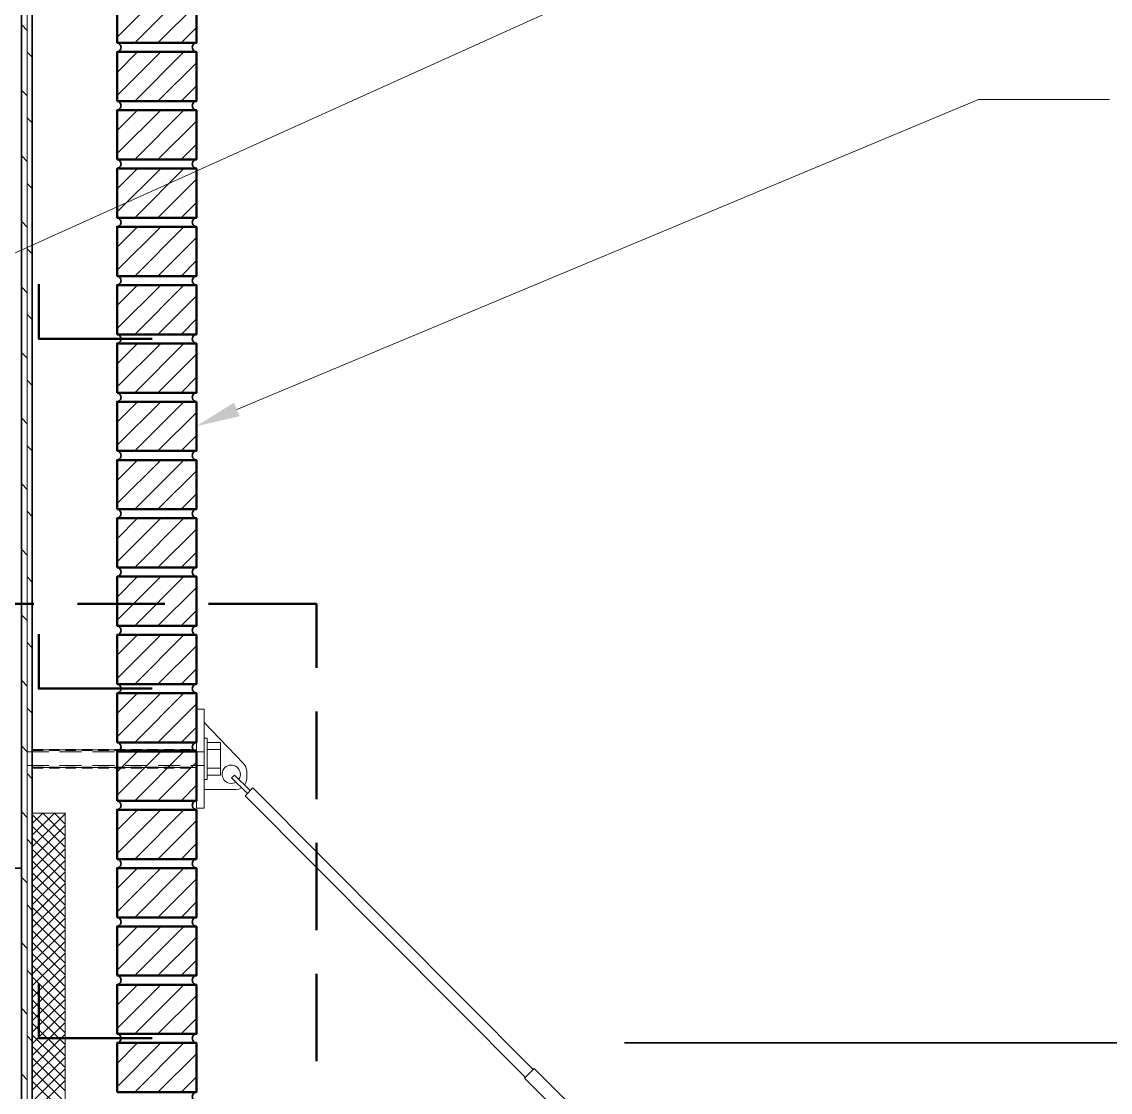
# Model space of a CAD drawing. Header units: inches. Extents: x 5 to 516, y -193 to 129.
# Drawn here: x 49.547 to 53.696, y -177.749 to -173.669 of the extents above; entities that cross this region are included whole.
import ezdxf

# ---------------------------------------------------------------- set-up
doc = ezdxf.new("R2010")
doc.units = ezdxf.units.IN
doc.header["$MEASUREMENT"] = 0
doc.layers.add('PDF7_Geometry', color=7, linetype='Continuous')
doc.layers.add('PDF7_Solid Fills', color=7, linetype='Continuous')

msp = doc.modelspace()

# ---------------------------------------------------------------- hatches: boundary and pattern name
at = {"layer": 'PDF7_Solid Fills', "transparency": 33554559}
h = msp.add_hatch(color=256, dxfattribs=at)
h.paths.add_polyline_path([(49.5935534, -190.8846732), (49.5879978, -189.5746731), (49.5879978, -190.8891177), (49.8679977, -190.8891177), (49.8702199, -190.8846734), (49.9935527, -190.8846734), (49.9935527, -190.8791178), (49.8668867, -190.8791178), (49.8646645, -190.8846734)])
h.paths.add_polyline_path([(49.5935532, -189.5757854), (49.5924421, -172.2280057), (49.5924421, -189.5757854)])
for points in [[(49.5868867, -176.4402275), (49.5868867, -176.4480053), (49.629109, -176.4480061), (49.629109, -176.4402275)], [(49.6502198, -176.4402275), (49.6502198, -176.4480053), (49.6913309, -176.4480061), (49.6913309, -176.4402275)], [(49.7124417, -176.4402275), (49.7124417, -176.4480053), (49.7535528, -176.4480061), (49.7535528, -176.4402275)], [(49.7746637, -176.4402275), (49.7746637, -176.4480053), (49.8168859, -176.4480061), (49.8168859, -176.4402275)], [(49.8368868, -176.4402275), (49.8368868, -176.4480053), (49.879109, -176.4480061), (49.879109, -176.4402275)], [(49.9002198, -176.4402275), (49.9002198, -176.4480053), (49.9413309, -176.4480061), (49.9413309, -176.4402275)], [(49.9624417, -176.4402275), (49.9624417, -176.4480053), (50.004664, -176.4480061), (50.004664, -176.4402275)], [(50.0246637, -176.4402275), (50.0246637, -176.4480053), (50.0668859, -176.4480061), (50.0668859, -176.4402275)], [(50.0879978, -176.4402275), (50.0879978, -176.4480053), (50.129109, -176.4480061), (50.129109, -176.4402275)], [(50.1502198, -176.4402275), (50.1502198, -176.4480053), (50.1913309, -176.4480061), (50.1913309, -176.4402275)], [(49.5868867, -176.5080059), (49.5868867, -176.5157837), (49.629109, -176.5157834), (49.629109, -176.5080059)], [(49.6502198, -176.5080059), (49.6502198, -176.5157837), (49.6913309, -176.5157834), (49.6913309, -176.5080059)], [(49.7124417, -176.5080059), (49.7124417, -176.5157837), (49.7535528, -176.5157834), (49.7535528, -176.5080059)], [(49.7746637, -176.5080059), (49.7746637, -176.5157837), (49.8168859, -176.5157834), (49.8168859, -176.5080059)], [(49.8368868, -176.5080059), (49.8368868, -176.5157837), (49.879109, -176.5157834), (49.879109, -176.5080059)], [(49.9002198, -176.5080059), (49.9002198, -176.5157837), (49.9413309, -176.5157834), (49.9413309, -176.5080059)], [(49.9624417, -176.5080059), (49.9624417, -176.5157837), (50.004664, -176.5157834), (50.004664, -176.5080059)], [(50.0246637, -176.5080059), (50.0246637, -176.5157837), (50.0668859, -176.5157834), (50.0668859, -176.5080059)], [(50.0879978, -176.5080059), (50.0879978, -176.5157837), (50.129109, -176.5157834), (50.129109, -176.5080059)], [(50.1502198, -176.5080059), (50.1502198, -176.5157837), (50.1913309, -176.5157834), (50.1913309, -176.5080059)]]:
    msp.add_hatch(color=256, dxfattribs=at).paths.add_polyline_path(points)

# ---------------------------------------------------------------- linework, layer by layer
at = {"layer": 'PDF7_Geometry', "lineweight": 35}
msp.add_lwpolyline([(49.545775, -172.2280057), (49.545775, -190.8946738), (49.5868862, -190.8946738), (49.5868862, -172.2280057)], close=True, dxfattribs=at)
at = {"layer": 'PDF7_Geometry', "lineweight": 15}
for points in [[(49.5679975, -190.8946733), (49.5679975, -172.2280051)], [(49.1124423, -174.7335601), (53.1935539, -172.8913377), (53.6935539, -172.8913377)], [(49.9102194, -173.7268936), (50.0768861, -173.561338)], [(49.9779978, -173.7491172), (50.1646645, -173.5613394)], [(50.0657754, -173.7491172), (50.2124421, -173.6024505)], [(49.5679975, -173.701338), (49.5468864, -173.6802269)], [(50.1546641, -173.7491172), (50.2124418, -173.6902283)], [(49.5868867, -173.8035606), (49.5679979, -173.7846717)], [(49.9102194, -173.9491159), (50.0768861, -173.7835603)], [(49.9102194, -173.8613383), (49.9879972, -173.7835605)], [(49.9779978, -173.9713394), (50.1646645, -173.7835616)], [(50.0657754, -173.9713394), (50.2124421, -173.8246728)], [(49.5679975, -173.951338), (49.5468864, -173.9302269)], [(50.1546641, -173.9713394), (50.2124418, -173.9124505)], [(50.3668867, -175.1468947), (53.1935536, -173.9646724), (53.6935536, -173.9646724)], [(49.9102194, -174.1713381), (50.0768861, -174.0057825)], [(49.9102194, -174.0835605), (49.9879972, -174.0057827)], [(49.9779978, -174.1935617), (50.1646645, -174.0057839)], [(49.5868867, -174.0535606), (49.5679979, -174.0346717)], [(50.0657754, -174.1935617), (50.2124421, -174.046895)], [(50.1546641, -174.1935617), (50.2124418, -174.1346728)], [(49.5679975, -174.201338), (49.5468864, -174.1802269)], [(49.9102194, -174.3935603), (50.0768861, -174.2280048)], [(49.9102194, -174.3057827), (49.9879972, -174.2280049)], [(49.9779978, -174.4157839), (50.1646645, -174.2280061)], [(50.0657754, -174.4157839), (50.2124421, -174.2691172)], [(49.5868867, -174.3035606), (49.5679979, -174.2846717)], [(50.1546641, -174.4157839), (50.2124418, -174.356895)], [(49.5679975, -174.451338), (49.5468864, -174.4302269)], [(49.9102194, -174.6157826), (50.0768861, -174.450227)], [(49.9102194, -174.528005), (49.9879972, -174.4502272)], [(49.9779978, -174.6380062), (50.1646645, -174.4502284)], [(50.0657754, -174.6380062), (50.2124421, -174.4913395)], [(49.5868867, -174.5535606), (49.5679979, -174.5346717)], [(50.1546641, -174.6380062), (50.2124418, -174.5791173)], [(49.5679975, -174.701338), (49.5468864, -174.6802269)], [(49.9102194, -174.8380048), (50.0768861, -174.6724492)], [(49.9102194, -174.7502272), (49.9879972, -174.6724494)], [(49.9779978, -174.8602284), (50.1646645, -174.6724506)], [(50.0657754, -174.8602284), (50.2124421, -174.7135617)], [(49.5868867, -174.8035606), (49.5679979, -174.7846717)], [(50.1546641, -174.8602284), (50.2124418, -174.8013395)], [(49.9102194, -175.0602271), (50.0768861, -174.8946715)], [(49.9102194, -174.9724495), (49.9879972, -174.8946717)], [(49.9779978, -175.0824506), (50.1646645, -174.8946728)], [(49.5679975, -174.9513381), (49.5468864, -174.930227)], [(50.0657754, -175.0824506), (50.2124421, -174.935784)], [(50.1546641, -175.0824506), (50.2124418, -175.0235617)], [(49.5868867, -175.0546729), (49.5679979, -175.0346729)], [(49.9102194, -175.2824493), (50.0768861, -175.1168937)], [(49.9102194, -175.1946717), (49.9879972, -175.1168939)], [(49.9779978, -175.3046717), (50.1646645, -175.116894)], [(49.5679975, -175.2013381), (49.5468864, -175.180227)], [(50.0657754, -175.3046717), (50.2124421, -175.1580051)], [(50.1546641, -175.3046717), (50.2124418, -175.2457829)], [(49.5868867, -175.3046717), (49.5679979, -175.2846717)], [(49.9102194, -175.5046715), (50.0768861, -175.339116)], [(49.9102194, -175.4168939), (49.9879972, -175.3391161)], [(49.9779978, -175.526894), (50.1646645, -175.3391162)], [(50.0657754, -175.526894), (50.2124421, -175.3802273)], [(49.5679975, -175.4513381), (49.5468864, -175.430227)], [(50.1546641, -175.526894), (50.2124418, -175.4680051)], [(49.5868867, -175.5546718), (49.5679979, -175.5346718)], [(49.9102194, -175.7268938), (50.0768861, -175.5613382)], [(49.9102194, -175.6391162), (49.9879972, -175.5613384)], [(49.9779978, -175.7491162), (50.1646645, -175.5613384)], [(50.0657754, -175.7491162), (50.2124421, -175.6024495)], [(49.5679975, -175.7013381), (49.5468864, -175.680227)], [(50.1546641, -175.7491162), (50.2124418, -175.6902273)], [(49.5868867, -175.8046718), (49.5679979, -175.7846718)], [(49.9102194, -175.949116), (50.0768861, -175.7835604)], [(49.9102194, -175.8613384), (49.9879972, -175.7835606)], [(49.9779978, -175.9713385), (50.1646645, -175.7835607)], [(50.0657754, -175.9713385), (50.2124421, -175.8246718)], [(49.5679975, -175.9513381), (49.5468864, -175.930227)], [(50.1546641, -175.9713385), (50.2124418, -175.9124496)], [(49.9102194, -176.0835607), (49.9879972, -176.0057829)], [(49.9102194, -176.1724505), (50.0768861, -176.0057838)], [(49.9779978, -176.1935607), (50.1646645, -176.0057829)], [(49.5868867, -176.0546718), (49.5679979, -176.0346718)], [(50.0657754, -176.1935607), (50.2124421, -176.046894)], [(50.1546641, -176.1935607), (50.2124418, -176.1346718)], [(49.5679975, -176.2013382), (49.5468864, -176.1802271)], [(49.9102194, -176.3057829), (49.9879972, -176.2280051)], [(49.9102194, -176.3946727), (50.0768861, -176.228006)], [(49.9779978, -176.4157829), (50.1646645, -176.2280052)], [(49.5868867, -176.3046718), (49.5679979, -176.2846718)], [(50.0657754, -176.4157829), (50.2124421, -176.2691163)], [(50.2424417, -176.2891169), (50.2424417, -176.6668947), (50.2124417, -176.6668947)], [(50.2124418, -176.6668947), (50.2124418, -176.2891169), (50.2424418, -176.2891169)], [(50.2424417, -176.3402271), (50.3924417, -176.4957826)], [(50.1546641, -176.4157829), (50.2124418, -176.3568941)], [(49.5679975, -176.4513382), (49.5468864, -176.4302271)], [(50.2424417, -176.556894), (50.2535528, -176.556894), (50.2535528, -176.3991162), (50.2424417, -176.3991162)], [(50.2535535, -176.4157829), (50.3046646, -176.4157829)], [(50.3046648, -176.540228), (50.3046648, -176.4157835)], [(49.6502198, -176.4513382), (49.5668864, -176.4513382)], [(49.5868867, -176.4435607), (49.5868867, -176.4424496)], [(49.6502198, -176.4435607), (49.6079975, -176.4435607)], [(49.7124417, -176.4435607), (49.6702195, -176.4435607)], [(49.7746637, -176.4513382), (49.6913303, -176.4513382)], [(49.7746637, -176.4435607), (49.7335526, -176.4435607)], [(49.8368868, -176.4435607), (49.7957756, -176.4435607)], [(49.9002198, -176.4513382), (49.8168864, -176.4513382)], [(49.9002198, -176.4435607), (49.8579976, -176.4435607)], [(49.9102194, -176.5280051), (49.9879972, -176.4502273)], [(49.9102194, -176.6168949), (50.0768861, -176.4502283)], [(49.9624417, -176.4435607), (49.9202195, -176.4435607)], [(50.0246637, -176.4513382), (49.9413304, -176.4513382)], [(49.9779978, -176.6380052), (50.1646645, -176.4502274)], [(50.0246637, -176.4435607), (49.9835526, -176.4435607)], [(50.0879978, -176.4435607), (50.0457756, -176.4435607)], [(50.1502198, -176.4513382), (50.0668865, -176.4513382)], [(50.1502198, -176.4435607), (50.1079976, -176.4435607)], [(50.2124418, -176.4435607), (50.1713306, -176.4435607)], [(50.2424417, -176.4513382), (50.1913306, -176.4513382)], [(50.2535535, -176.4424497), (50.3046646, -176.4424497)], [(49.5668864, -176.5035617), (49.6502198, -176.5035617)], [(49.5868867, -176.5113391), (49.5868867, -176.510228)], [(49.6502198, -176.5113391), (49.6079975, -176.5113391)], [(49.7124417, -176.5113391), (49.6702195, -176.5113391)], [(49.6913303, -176.5035617), (49.7746637, -176.5035617)], [(49.7746637, -176.5113391), (49.7335526, -176.5113391)], [(49.8368868, -176.5113391), (49.7957756, -176.5113391)], [(49.8168864, -176.5035617), (49.9002198, -176.5035617)], [(49.9002198, -176.5113391), (49.8579976, -176.5113391)], [(49.9624417, -176.5113391), (49.9202195, -176.5113391)], [(49.9413304, -176.5035617), (50.0246637, -176.5035617)], [(50.0246637, -176.5113391), (49.9835526, -176.5113391)], [(50.0879978, -176.5113391), (50.0457756, -176.5113391)], [(50.0657754, -176.6380052), (50.2124421, -176.4913385)], [(50.0668865, -176.5035617), (50.1502198, -176.5035617)], [(50.1502198, -176.5113391), (50.1079976, -176.5113391)], [(50.2124418, -176.5113391), (50.1713306, -176.5113391)], [(50.1913304, -176.5035617), (50.2424415, -176.5035617)], [(50.2535535, -176.5135613), (50.3046646, -176.5135613)], [(50.3957756, -176.5780054), (50.4024422, -176.5657831), (50.4046644, -176.5535609), (50.4046644, -176.524672), (50.4013311, -176.5091165), (50.3924422, -176.4957831)], [(49.5868867, -176.5546718), (49.5679979, -176.5346718)], [(50.2535535, -176.540228), (50.3046646, -176.540228)], [(50.417998, -176.5991167), (50.357998, -176.5402279), (50.3468869, -176.5502279), (50.4068869, -176.6102279)], [(50.1546641, -176.6380052), (50.2124418, -176.5791163)], [(50.2424417, -176.5946725), (50.3624417, -176.5946725), (50.3746639, -176.5935614), (50.385775, -176.5880058)], [(50.3979977, -176.6191171), (50.4279977, -176.5891171)], [(51.496886, -177.6624498), (50.427997, -176.5891164)], [(51.4668861, -177.6924498), (50.3979971, -176.6191164)], [(49.5679975, -176.7013382), (49.5468864, -176.6802271)], [(49.9102194, -176.7502274), (49.9879972, -176.6724496)], [(49.9102194, -176.8391172), (50.0768861, -176.6724505)], [(49.9779978, -176.8602274), (50.1646645, -176.6724496)], [(49.7124417, -176.8146726), (49.5868862, -176.6902281)], [(49.5868867, -176.7246717), (49.6268867, -176.6857828)], [(49.5868867, -176.7691166), (49.6713312, -176.6857833)], [(49.5868867, -176.8135615), (49.7124423, -176.688006)], [(49.7124417, -176.7713388), (49.6268862, -176.6857832)], [(49.7124417, -176.7268939), (49.6713306, -176.6857827)], [(50.0657754, -176.8602274), (50.2124421, -176.7135607)], [(49.7124417, -176.8591164), (49.5868862, -176.7346719)], [(49.5868867, -176.8580053), (49.7124423, -176.7324497)], [(49.5868867, -176.8046719), (49.5679979, -176.7846719)], [(49.7124417, -176.9035613), (49.5868862, -176.7791168)], [(49.5868867, -176.9013391), (49.7124423, -176.7768947)], [(50.1546641, -176.8602274), (50.2124418, -176.8013385)], [(49.7124417, -176.9480062), (49.5868862, -176.8224506)], [(49.5868867, -176.9457829), (49.7124423, -176.8213384)], [(49.7124417, -176.9924499), (49.5868862, -176.8668944)], [(49.5868867, -176.9902278), (49.7124423, -176.8657833)], [(49.5679975, -176.9513382), (49.5468864, -176.9302271)], [(49.7124417, -177.0357838), (49.5868862, -176.9113393)], [(49.5868867, -177.0346716), (49.7124423, -176.909116)], [(49.9102194, -176.9724496), (49.9879972, -176.8946718)], [(49.9102194, -177.0613394), (50.0768861, -176.8946727)], [(49.9779978, -177.0824497), (50.1646645, -176.8946719)], [(49.7124417, -177.0802275), (49.5868862, -176.9557831)], [(49.5868867, -177.0791165), (49.7124423, -176.9535609)], [(50.0657754, -177.0824497), (50.2124421, -176.935783)], [(49.7124417, -177.1246724), (49.5868862, -176.9991169)], [(49.5868867, -177.1224503), (49.7124423, -176.9980058)], [(49.5868867, -177.0546719), (49.5679979, -177.0346719)], [(49.7124417, -177.1691162), (49.5868862, -177.0435606)], [(49.5868867, -177.1668941), (49.7124423, -177.0424496)], [(50.1546641, -177.0824497), (50.2124418, -177.0235608)], [(49.7124417, -177.21245), (49.5868862, -177.0880056)], [(49.5868867, -177.211339), (49.7124423, -177.0857834)], [(49.7124417, -177.2568938), (49.5868862, -177.1324494)], [(49.5868867, -177.2557839), (49.7124423, -177.1302283)], [(49.9102194, -177.1946719), (49.9879972, -177.1168941)], [(49.9102194, -177.2835617), (50.0768861, -177.116895)], [(49.9779978, -177.3046719), (50.1646645, -177.1168941)], [(49.5679975, -177.2013382), (49.5468864, -177.1802271)], [(49.7124417, -177.3013387), (49.5868862, -177.1768943)], [(49.5868867, -177.2991166), (49.7124423, -177.1746721)], [(50.0657754, -177.3046719), (50.2124421, -177.1580052)], [(49.7124417, -177.3457836), (49.5868862, -177.220228)], [(49.5868867, -177.3435615), (49.7124423, -177.219117)], [(49.5868867, -177.3880052), (49.7124423, -177.2635608)], [(50.1546641, -177.3046719), (50.2124418, -177.245783)], [(49.5868867, -177.3046719), (49.5679979, -177.2846719)], [(49.7124417, -177.3902274), (49.5868862, -177.2646718)], [(49.7124417, -177.4335612), (49.5868862, -177.3091168)], [(49.5868867, -177.4324501), (49.7124423, -177.3068946)], [(49.9102194, -177.4168941), (49.9879972, -177.3391163)], [(49.9102194, -177.5057839), (50.0768861, -177.3391172)], [(49.9779978, -177.5268941), (50.1646645, -177.3391164)], [(49.7124417, -177.4780061), (49.5868862, -177.3535617)], [(49.5868867, -177.4768939), (49.7124423, -177.3513383)], [(50.0657754, -177.5268941), (50.2124421, -177.3802275)], [(49.5679975, -177.4513383), (49.5468864, -177.4302272)], [(49.7124417, -177.5224499), (49.5868862, -177.3968943)], [(49.5868867, -177.5202277), (49.7124423, -177.3957833)], [(49.7124417, -177.5668948), (49.5868862, -177.4413392)], [(49.5868867, -177.5646726), (49.7124423, -177.4402282)], [(50.1546641, -177.5268941), (50.2124418, -177.4680053)], [(49.7124417, -177.6102275), (49.5868862, -177.485783)], [(49.5868867, -177.6091164), (49.7124423, -177.4835609)], [(49.5868867, -177.5546719), (49.5679979, -177.5346719)], [(49.7124417, -177.6546724), (49.5868862, -177.5302279)], [(49.5868867, -177.6535613), (49.7124423, -177.5280058)], [(49.7124417, -177.6991162), (49.5868862, -177.5735606)], [(49.5868867, -177.696894), (49.7124423, -177.5724496)], [(49.9102194, -177.6391163), (49.9879972, -177.5613385)], [(49.9102194, -177.7280061), (50.0768861, -177.5613395)], [(49.9779978, -177.7491164), (50.1646645, -177.5613386)], [(49.7124417, -177.7435611), (49.5868862, -177.6180055)], [(49.5868867, -177.7413389), (49.7124423, -177.6168945)], [(50.0657754, -177.7491164), (50.2124421, -177.6024497)], [(49.7124417, -177.788006), (49.5868862, -177.6624504)], [(49.5868867, -177.7857838), (49.7124423, -177.6602283)], [(51.7357758, -177.8946724), (51.6991091, -177.9313391), (51.4635535, -177.6957835), (51.5002202, -177.6591169)], [(51.7357754, -177.8946728), (51.5002198, -177.6591172)], [(49.5679975, -177.7013383), (49.5468864, -177.6802272)], [(49.7124417, -177.8313387), (49.5868862, -177.7068942)], [(49.5868867, -177.8302276), (49.7124423, -177.704672)], [(50.1546641, -177.7491164), (50.2124418, -177.6902275)]]:
    msp.add_lwpolyline(points, dxfattribs=at)
at = {"layer": 'PDF7_Geometry', "lineweight": 50}
for points in [[(49.9102194, -173.7491169), (49.9102194, -173.5613391), (50.2124416, -173.5613391), (50.2124416, -173.7491169)], [(49.9102194, -173.9713392), (49.9102194, -173.7835614), (50.2124416, -173.7835614), (50.2124416, -173.9713392)], [(49.9102194, -174.1935614), (49.9102194, -174.0057836), (50.2124416, -174.0057836), (50.2124416, -174.1935614)], [(49.9102194, -174.4157836), (49.9102194, -174.2280059), (50.2124416, -174.2280059), (50.2124416, -174.4157836)], [(49.9102194, -174.6380059), (49.9102194, -174.4502281), (50.2124416, -174.4502281), (50.2124416, -174.6380059)], [(49.9102194, -174.8602281), (49.9102194, -174.6724503), (50.2124416, -174.6724503), (50.2124416, -174.8602281)], [(49.9102194, -175.0824504), (49.9102194, -174.8946726), (50.2124416, -174.8946726), (50.2124416, -175.0824504)], [(49.9102194, -175.3046726), (49.9102194, -175.1168948), (50.2124416, -175.1168948), (50.2124416, -175.3046726)], [(49.9102194, -175.5268948), (49.9102194, -175.3391171), (50.2124416, -175.3391171), (50.2124416, -175.5268948)], [(49.9102194, -175.7491171), (49.9102194, -175.5613393), (50.2124416, -175.5613393), (50.2124416, -175.7491171)], [(49.9102194, -175.9713393), (49.9102194, -175.7835615), (50.2124416, -175.7835615), (50.2124416, -175.9713393)], [(49.9102194, -176.1935616), (49.9102194, -176.0057838), (50.2124416, -176.0057838), (50.2124416, -176.1935616)], [(49.9102194, -176.4157838), (49.9102194, -176.228006), (50.2124416, -176.228006), (50.2124416, -176.4157838)], [(49.9102194, -176.638006), (49.9102194, -176.4502283), (50.2124416, -176.4502283), (50.2124416, -176.638006)], [(49.9102194, -176.8602283), (49.9102194, -176.6724505), (50.2124416, -176.6724505), (50.2124416, -176.8602283)], [(49.9102194, -177.0824505), (49.9102194, -176.8946727), (50.2124416, -176.8946727), (50.2124416, -177.0824505)], [(49.9102194, -177.3046728), (49.9102194, -177.116895), (50.2124416, -177.116895), (50.2124416, -177.3046728)], [(49.9102194, -177.526895), (49.9102194, -177.3391172), (50.2124416, -177.3391172), (50.2124416, -177.526895)], [(49.9102194, -177.7491172), (49.9102194, -177.5613395), (50.2124416, -177.5613395), (50.2124416, -177.7491172)]]:
    msp.add_lwpolyline(points, close=True, dxfattribs=at)
at = {"layer": 'PDF7_Geometry', "lineweight": 35}
for points in [[(49.9102194, -173.7835614), (49.9179972, -173.780228), (49.9235527, -173.7746725), (49.9257749, -173.7657836), (49.9235527, -173.7580058), (49.9179972, -173.7513391), (49.9102194, -173.7491169)], [(50.2124418, -173.7491172), (50.204664, -173.7513394), (50.1991084, -173.7580061), (50.1968862, -173.7657839), (50.1991084, -173.7746728), (50.204664, -173.7802283), (50.2124418, -173.7835616)], [(49.9102194, -174.0057836), (49.9179972, -174.0024503), (49.9235527, -173.9968947), (49.9257749, -173.9880058), (49.9235527, -173.9802281), (49.9179972, -173.9735614), (49.9102194, -173.9713392)], [(50.2124418, -173.9713394), (50.204664, -173.9735617), (50.1991084, -173.9802283), (50.1968862, -173.9880061), (50.1991084, -173.996895), (50.204664, -174.0024505), (50.2124418, -174.0057839)], [(49.9102194, -174.2280059), (49.9179972, -174.2246725), (49.9235527, -174.219117), (49.9257749, -174.2102281), (49.9235527, -174.2024503), (49.9179972, -174.1957836), (49.9102194, -174.1935614)], [(50.2124418, -174.1935617), (50.204664, -174.1957839), (50.1991084, -174.2024506), (50.1968862, -174.2102283), (50.1991084, -174.2191172), (50.204664, -174.2246728), (50.2124418, -174.2280061)], [(49.9102194, -174.4502281), (49.9179972, -174.4468948), (49.9235527, -174.4413392), (49.9257749, -174.4324503), (49.9235527, -174.4246725), (49.9179972, -174.4180059), (49.9102194, -174.4157836)], [(50.2124418, -174.4157839), (50.204664, -174.4180061), (50.1991084, -174.4246728), (50.1968862, -174.4324506), (50.1991084, -174.4413395), (50.204664, -174.446895), (50.2124418, -174.4502284)], [(49.9102194, -174.6724503), (49.9179972, -174.669117), (49.9235527, -174.6635614), (49.9257749, -174.6546726), (49.9235527, -174.6468948), (49.9179972, -174.6402281), (49.9102194, -174.6380059)], [(50.2124418, -174.6380062), (50.204664, -174.6402284), (50.1991084, -174.646895), (50.1968862, -174.6546728), (50.1991084, -174.6635617), (50.204664, -174.6691173), (50.2124418, -174.6724506)], [(49.9102194, -174.8946726), (49.9179972, -174.8913392), (49.9235527, -174.8857837), (49.9257749, -174.8768948), (49.9235527, -174.869117), (49.9179972, -174.8624503), (49.9102194, -174.8602281)], [(50.2124418, -174.8602284), (50.204664, -174.8624506), (50.1991084, -174.8691173), (50.1968862, -174.8768951), (50.1991084, -174.885784), (50.204664, -174.8913395), (50.2124418, -174.8946728)], [(49.9102194, -175.1168948), (49.9179972, -175.1135615), (49.9235527, -175.1080059), (49.9257749, -175.099117), (49.9235527, -175.0913393), (49.9179972, -175.0846726), (49.9102194, -175.0824504)], [(50.2124418, -175.0824506), (50.204664, -175.0846729), (50.1991084, -175.0913395), (50.1968862, -175.0991173), (50.1991084, -175.1080062), (50.204664, -175.1135617), (50.2124418, -175.1168951)], [(49.9102194, -175.3391171), (49.9179972, -175.3357837), (49.9235527, -175.3302282), (49.9257749, -175.3213393), (49.9235527, -175.3135615), (49.9179972, -175.3068948), (49.9102194, -175.3046726)], [(50.2124418, -175.3046717), (50.204664, -175.306894), (50.1991084, -175.3135606), (50.1968862, -175.3213384), (50.1991084, -175.3302273), (50.204664, -175.3357829), (50.2124418, -175.3391162)], [(49.9102194, -175.5613393), (49.9179972, -175.558006), (49.9235527, -175.5524504), (49.9257749, -175.5435615), (49.9235527, -175.5357837), (49.9179972, -175.5291171), (49.9102194, -175.5268948)], [(50.2124418, -175.526894), (50.204664, -175.5291162), (50.1991084, -175.5357829), (50.1968862, -175.5435607), (50.1991084, -175.5524495), (50.204664, -175.5580051), (50.2124418, -175.5613384)], [(49.9102194, -175.7835615), (49.9179972, -175.7802282), (49.9235527, -175.7746726), (49.9257749, -175.7657838), (49.9235527, -175.758006), (49.9179972, -175.7513393), (49.9102194, -175.7491171)], [(50.2124418, -175.7491162), (50.204664, -175.7513384), (50.1991084, -175.7580051), (50.1968862, -175.7657829), (50.1991084, -175.7746718), (50.204664, -175.7802273), (50.2124418, -175.7835607)], [(49.9102194, -176.0057838), (49.9179972, -176.0024504), (49.9235527, -175.9968949), (49.9257749, -175.988006), (49.9235527, -175.9802282), (49.9179972, -175.9735615), (49.9102194, -175.9713393)], [(50.2124418, -175.9713385), (50.204664, -175.9735607), (50.1991084, -175.9802274), (50.1968862, -175.9880051), (50.1991084, -175.996894), (50.204664, -176.0024496), (50.2124418, -176.0057829)], [(49.9102194, -176.228006), (49.9179972, -176.2246727), (49.9235527, -176.2191171), (49.9257749, -176.2102282), (49.9235527, -176.2024505), (49.9179972, -176.1957838), (49.9102194, -176.1935616)], [(50.2124418, -176.1935607), (50.204664, -176.1957829), (50.1991084, -176.2024496), (50.1968862, -176.2102274), (50.1991084, -176.2191163), (50.204664, -176.2246718), (50.2124418, -176.2280052)], [(49.9102194, -176.4502283), (49.9179972, -176.4468949), (49.9235527, -176.4413394), (49.9257749, -176.4324505), (49.9235527, -176.4246727), (49.9179972, -176.418006), (49.9102194, -176.4157838)], [(50.2124418, -176.4157829), (50.204664, -176.4180052), (50.1991084, -176.4246718), (50.1968862, -176.4324496), (50.1991084, -176.4413385), (50.204664, -176.4468941), (50.2124418, -176.4502274)], [(49.9102194, -176.6724505), (49.9179972, -176.6691172), (49.9235527, -176.6635616), (49.9257749, -176.6546727), (49.9235527, -176.6468949), (49.9179972, -176.6402283), (49.9102194, -176.638006)], [(50.2124418, -176.6380052), (50.204664, -176.6402274), (50.1991084, -176.6468941), (50.1968862, -176.6546719), (50.1991084, -176.6635607), (50.204664, -176.6691163), (50.2124418, -176.6724496)], [(49.9102194, -176.8946727), (49.9179972, -176.8913394), (49.9235527, -176.8857838), (49.9257749, -176.876895), (49.9235527, -176.8691172), (49.9179972, -176.8624505), (49.9102194, -176.8602283)], [(50.2124418, -176.8602274), (50.204664, -176.8624496), (50.1991084, -176.8691163), (50.1968862, -176.8768941), (50.1991084, -176.885783), (50.204664, -176.8913385), (50.2124418, -176.8946719)], [(49.0891088, -176.8946727), (49.5468866, -176.8946727)], [(49.9102194, -177.116895), (49.9179972, -177.1135616), (49.9235527, -177.1080061), (49.9257749, -177.0991172), (49.9235527, -177.0913394), (49.9179972, -177.0846727), (49.9102194, -177.0824505)], [(50.2124418, -177.0824497), (50.204664, -177.0846719), (50.1991084, -177.0913386), (50.1968862, -177.0991163), (50.1991084, -177.1080052), (50.204664, -177.1135608), (50.2124418, -177.1168941)], [(49.9102194, -177.3391172), (49.9179972, -177.3357839), (49.9235527, -177.3302283), (49.9257749, -177.3213394), (49.9235527, -177.3135617), (49.9179972, -177.306895), (49.9102194, -177.3046728)], [(50.2124418, -177.3046719), (50.204664, -177.3068941), (50.1991084, -177.3135608), (50.1968862, -177.3213386), (50.1991084, -177.3302275), (50.204664, -177.335783), (50.2124418, -177.3391164)], [(49.9102194, -177.5613395), (49.9179972, -177.5580061), (49.9235527, -177.5524506), (49.9257749, -177.5435617), (49.9235527, -177.5357839), (49.9179972, -177.5291172), (49.9102194, -177.526895)], [(50.2124418, -177.5268941), (50.204664, -177.5291164), (50.1991084, -177.535783), (50.1968862, -177.5435608), (50.1991084, -177.5524497), (50.204664, -177.5580053), (50.2124418, -177.5613386)], [(51.8446644, -177.5613395), (57.1235536, -177.5613395), (56.7491092, -177.5613395)], [(50.2124418, -177.7491164), (50.204664, -177.7513386), (50.1991084, -177.7580053), (50.1968862, -177.7657831), (50.1991084, -177.7746719), (50.204664, -177.7802275), (50.2124418, -177.7835608)]]:
    msp.add_lwpolyline(points, dxfattribs=at)
at = {"layer": 'PDF7_Geometry', "lineweight": 50}
for points in [[(50.0435529, -174.8768955), (49.6113307, -174.8768955), (49.6113307, -174.6691177)], [(49.2591087, -175.8868941), (49.5924421, -175.8868941)], [(49.7591088, -175.8868941), (50.0924421, -175.8868941)], [(50.2591088, -175.8868941), (50.67022, -175.8868941), (50.67022, -176.1313385)], [(50.0435529, -176.2102278), (49.6113307, -176.2102278), (49.6113307, -176.00245)], [(50.6702202, -176.2980054), (50.6702202, -176.6313388)], [(50.6702202, -176.7980055), (50.6702202, -177.1313388)], [(50.6702202, -177.2980055), (50.6702202, -177.6313389)], [(50.0435529, -177.5435613), (49.6113307, -177.5435613), (49.6113307, -177.3357835)]]:
    msp.add_lwpolyline(points, dxfattribs=at)
at = {"layer": 'PDF7_Geometry', "lineweight": 0}
for points in [[(50.2124418, -176.4402275), (50.2124418, -176.4480053)], [(50.2124418, -176.5080059), (50.2124418, -176.5157837)]]:
    msp.add_lwpolyline(points, dxfattribs=at)
at = {"layer": 'PDF7_Geometry', "lineweight": 15}
msp.add_lwpolyline([(49.7124417, -190.8946738), (49.7124417, -176.6857833), (49.5868862, -176.6857833), (49.5868862, -190.8946738)], close=True, dxfattribs=at)
msp.add_arc((50.3454346, -176.5367412), 0.0348848, 326.917633, 301.001118, dxfattribs=at)
at = {"layer": 'PDF7_Solid Fills', "lineweight": 50, "transparency": 33554559}
msp.add_solid([(50.3768863, -175.1724504), (50.2124418, -175.2102282), (50.3557752, -175.1202281)], dxfattribs=at)

doc.saveas('drawing.dxf')
